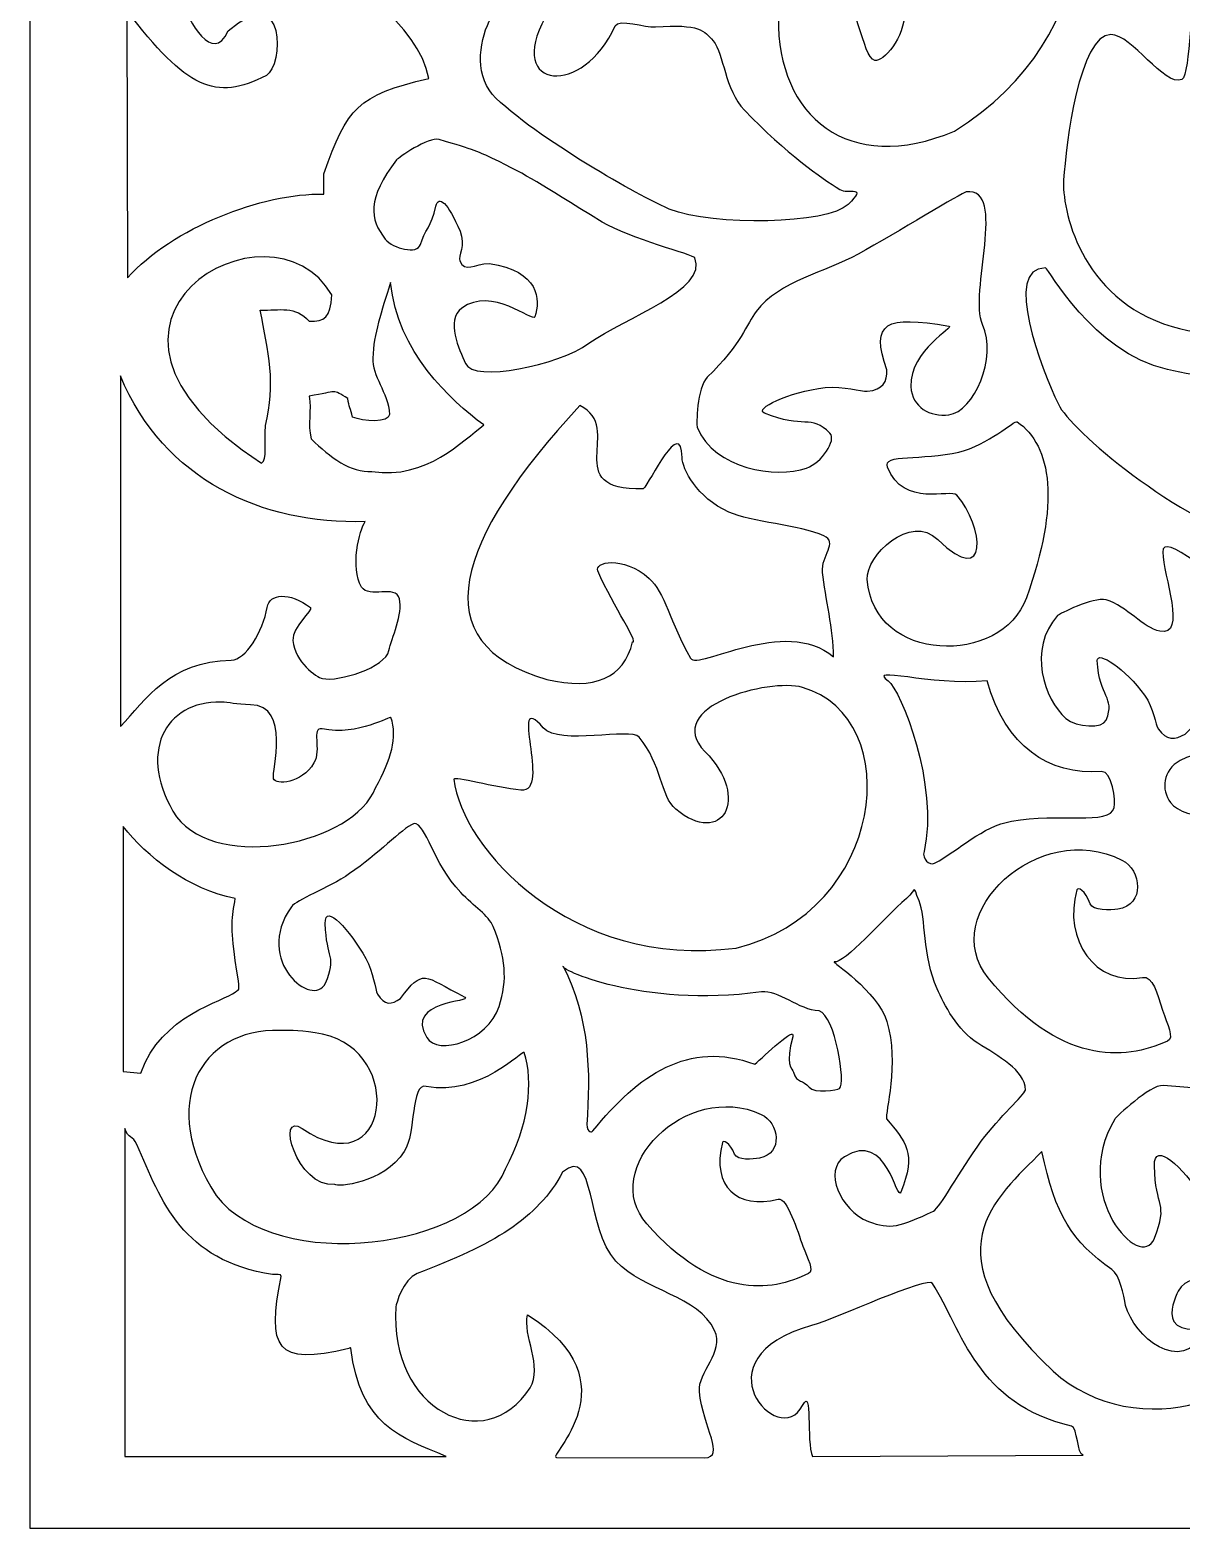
# Model space of a CAD drawing. Header units: centimetres. Extents: x -16.6 to -9.1, y -8.8 to 8.7.
# Drawn here: x -16.39 to -11.78, y -8.75 to -2.74 of the extents above; entities that cross this region are included whole.
import ezdxf

# ---------------------------------------------------------------- set-up
doc = ezdxf.new("R2010")
doc.units = ezdxf.units.CM
doc.header["$MEASUREMENT"] = 0
doc.layers.add('layer 1', color=7, linetype='Continuous')

msp = doc.modelspace()

# ---------------------------------------------------------------- linework, layer by layer
at = {"layer": 'layer 1', "color": 250}
for points, knots in [([(-16.39393, 8.70077), (-16.39393, 8.70077), (-9.14409, 8.70077), (-9.14409, 8.70077), (-9.14409, 8.70077), (-9.14409, 8.70077), (-9.14409, -8.75256), (-9.14409, -8.75256), (-9.14409, -8.75256), (-9.14409, -8.75256), (-16.39393, -8.75256), (-16.39393, -8.75256), (-16.39393, -8.75256), (-16.39393, -8.75256), (-16.39393, 8.70077), (-16.39393, 8.70077)], [0, 0, 0, 0, 0.2, 0.2, 0.2, 0.2, 0.4, 0.4, 0.4, 0.4, 0.6, 0.6, 0.6, 0.6, 1, 1, 1, 1]), ([(-12.37085, -1.54374), (-12.09272, -2.08772), (-12.06712, -2.76297), (-12.68614, -3.15021), (-12.68614, -3.15021), (-13.11185, -3.33067), (-13.39806, -3.09), (-13.39204, -2.69598), (-13.39204, -2.69598), (-13.35679, -2.59577), (-13.22897, -2.579), (-13.16636, -2.5884), (-13.16636, -2.5884), (-13.07367, -2.60231), (-13.05771, -2.8539), (-13.00599, -2.86641), (-13.00599, -2.86641), (-12.93949, -2.88249), (-12.65243, -2.48232), (-13.30922, -2.39914), (-13.30922, -2.39914), (-13.23067, -2.38403), (-13.37876, -1.96437), (-13.29478, -2.03694), (-13.29478, -2.03694), (-12.90482, -2.37402), (-12.41576, -1.88005), (-12.37085, -1.54374)], [0, 0, 0, 0, 0.125, 0.125, 0.125, 0.125, 0.25, 0.25, 0.25, 0.25, 0.375, 0.375, 0.375, 0.375, 0.5, 0.5, 0.5, 0.5, 0.625, 0.625, 0.625, 0.625, 0.75, 0.75, 0.75, 0.75, 1, 1, 1, 1]), ([(-16.00298, -3.73826), (-16.00298, -3.73826), (-16.00498, -2.66718), (-16.00498, -2.66718), (-16.00498, -2.66718), (-15.76569, -2.97943), (-15.6502, -3.03327), (-15.44583, -2.927), (-15.44583, -2.927), (-15.37979, -2.89267), (-15.35892, -2.54161), (-15.59936, -2.74822), (-15.59936, -2.74822), (-15.66186, -2.88935), (-15.75714, -2.70065), (-15.78578, -2.63855), (-15.78578, -2.63855), (-15.92876, -2.10916), (-14.87184, -2.51383), (-14.79455, -2.93888), (-14.79455, -2.93888), (-15.08437, -3.00844), (-15.11914, -3.05481), (-15.21575, -3.32143), (-15.21575, -3.32143), (-15.21575, -3.34848), (-15.21575, -3.37553), (-15.21575, -3.40258), (-15.21575, -3.40258), (-15.46305, -3.39872), (-15.82137, -3.53733), (-16.00298, -3.73826)], [0, 0, 0, 0, 0.1111111, 0.1111111, 0.1111111, 0.1111111, 0.2222222, 0.2222222, 0.2222222, 0.2222222, 0.3333333, 0.3333333, 0.3333333, 0.3333333, 0.4444444, 0.4444444, 0.4444444, 0.4444444, 0.5555556, 0.5555556, 0.5555556, 0.5555556, 0.6666667, 0.6666667, 0.6666667, 0.6666667, 0.7777778, 0.7777778, 0.7777778, 0.7777778, 1, 1, 1, 1]), ([(-12.05837, -2.7625), (-11.97529, -2.7625), (-11.84399, -2.97299), (-11.77434, -2.94314), (-11.77434, -2.94314), (-11.73786, -2.92752), (-11.74112, -2.56062), (-11.71583, -2.6648), (-11.71583, -2.6648), (-11.67635, -2.82746), (-10.78333, -3.39502), (-10.73572, -3.31442), (-10.73572, -3.31442), (-10.71905, -3.28619), (-10.96693, -3.55776), (-11.04458, -3.65599), (-11.04458, -3.65599), (-11.14096, -3.77788), (-11.05604, -3.4504), (-11.35333, -3.39586), (-11.35333, -3.39586), (-11.81618, -3.31094), (-11.68801, -3.83538), (-11.5538, -3.76911), (-11.5538, -3.76911), (-11.50051, -3.74281), (-11.57796, -3.74158), (-11.53432, -3.68139), (-11.53432, -3.68139), (-11.48487, -3.61321), (-11.37338, -3.60388), (-11.34075, -3.64064), (-11.34075, -3.64064), (-11.28341, -3.7052), (-11.32285, -3.85531), (-11.34513, -3.89225), (-11.34513, -3.89225), (-11.40302, -3.98817), (-11.65646, -3.98074), (-11.81344, -3.9339), (-11.81344, -3.9339), (-12.18528, -3.82294), (-12.25557, -3.45583), (-12.24832, -3.3454), (-12.24832, -3.3454), (-12.23898, -3.20299), (-12.18499, -2.7625), (-12.05837, -2.7625)], [0, 0, 0, 0, 0.0769231, 0.0769231, 0.0769231, 0.0769231, 0.1538462, 0.1538462, 0.1538462, 0.1538462, 0.2307692, 0.2307692, 0.2307692, 0.2307692, 0.3076923, 0.3076923, 0.3076923, 0.3076923, 0.3846154, 0.3846154, 0.3846154, 0.3846154, 0.4615385, 0.4615385, 0.4615385, 0.4615385, 0.5384615, 0.5384615, 0.5384615, 0.5384615, 0.6153846, 0.6153846, 0.6153846, 0.6153846, 0.6923077, 0.6923077, 0.6923077, 0.6923077, 0.7692308, 0.7692308, 0.7692308, 0.7692308, 0.8461538, 0.8461538, 0.8461538, 0.8461538, 1, 1, 1, 1]), ([(-13.11239, -3.44436), (-13.03048, -3.3644), (-13.11332, -3.40494), (-13.14619, -3.38445), (-13.14619, -3.38445), (-13.21848, -3.33939), (-13.36143, -3.24033), (-13.52791, -3.06674), (-13.52791, -3.06674), (-13.60911, -2.98206), (-13.60899, -2.84131), (-13.65405, -2.78806), (-13.65405, -2.78806), (-13.68918, -2.74654), (-13.70846, -2.71998), (-13.88564, -2.7323), (-13.88564, -2.7323), (-13.92468, -2.73501), (-14.03431, -2.69911), (-14.04675, -2.72736), (-14.04675, -2.72736), (-14.17407, -3.01623), (-14.48682, -2.98522), (-14.32745, -2.69458), (-14.32745, -2.69458), (-14.29383, -2.63327), (-14.33892, -2.61408), (-14.38138, -2.60815), (-14.38138, -2.60815), (-14.45599, -2.59774), (-14.53614, -2.67796), (-14.55171, -2.70955), (-14.55171, -2.70955), (-14.59458, -2.79655), (-14.61038, -2.93825), (-14.5256, -3.0177), (-14.5256, -3.0177), (-14.32477, -3.20591), (-13.91125, -3.43007), (-13.82966, -3.46263), (-13.82966, -3.46263), (-13.65206, -3.53352), (-13.19431, -3.52432), (-13.11239, -3.44436)], [0, 0, 0, 0, 0.0833333, 0.0833333, 0.0833333, 0.0833333, 0.1666667, 0.1666667, 0.1666667, 0.1666667, 0.25, 0.25, 0.25, 0.25, 0.3333333, 0.3333333, 0.3333333, 0.3333333, 0.4166667, 0.4166667, 0.4166667, 0.4166667, 0.5, 0.5, 0.5, 0.5, 0.5833333, 0.5833333, 0.5833333, 0.5833333, 0.6666667, 0.6666667, 0.6666667, 0.6666667, 0.75, 0.75, 0.75, 0.75, 0.8333333, 0.8333333, 0.8333333, 0.8333333, 1, 1, 1, 1]), ([(-13.72733, -3.65867), (-13.67223, -3.78662), (-14.00604, -3.89677), (-14.1519, -4.00125), (-14.1519, -4.00125), (-14.27618, -4.09028), (-14.6132, -4.15962), (-14.6475, -4.08199), (-14.6475, -4.08199), (-14.67223, -4.02606), (-14.72816, -3.91006), (-14.66179, -3.86009), (-14.66179, -3.86009), (-14.54346, -3.771), (-14.37663, -3.91807), (-14.36872, -3.89459), (-14.36872, -3.89459), (-14.3458, -3.82648), (-14.35031, -3.71226), (-14.55122, -3.68071), (-14.55122, -3.68071), (-14.61247, -3.68272), (-14.65009, -3.72029), (-14.66967, -3.67084), (-14.66967, -3.67084), (-14.67752, -3.65097), (-14.64509, -3.60849), (-14.66911, -3.5514), (-14.66911, -3.5514), (-14.71747, -3.43643), (-14.75544, -3.40562), (-14.76554, -3.45117), (-14.76554, -3.45117), (-14.78349, -3.53229), (-14.81187, -3.54939), (-14.82802, -3.60524), (-14.82802, -3.60524), (-14.8398, -3.64592), (-14.93785, -3.62183), (-14.96865, -3.58309), (-14.96865, -3.58309), (-15.03182, -3.50372), (-15.04297, -3.42218), (-14.92353, -3.26539), (-14.92353, -3.26539), (-14.91836, -3.25859), (-14.79577, -3.17274), (-14.75263, -3.18414), (-14.75263, -3.18414), (-14.61222, -3.22444), (-14.58759, -3.23686), (-14.54132, -3.25888), (-14.54132, -3.25888), (-14.37968, -3.3357), (-14.37018, -3.35061), (-14.09831, -3.51511), (-14.09831, -3.51511), (-13.98798, -3.58187), (-13.73269, -3.64624), (-13.72733, -3.65867)], [0, 0, 0, 0, 0.0625, 0.0625, 0.0625, 0.0625, 0.125, 0.125, 0.125, 0.125, 0.1875, 0.1875, 0.1875, 0.1875, 0.25, 0.25, 0.25, 0.25, 0.3125, 0.3125, 0.3125, 0.3125, 0.375, 0.375, 0.375, 0.375, 0.4375, 0.4375, 0.4375, 0.4375, 0.5, 0.5, 0.5, 0.5, 0.5625, 0.5625, 0.5625, 0.5625, 0.625, 0.625, 0.625, 0.625, 0.6875, 0.6875, 0.6875, 0.6875, 0.75, 0.75, 0.75, 0.75, 0.8125, 0.8125, 0.8125, 0.8125, 0.875, 0.875, 0.875, 0.875, 1, 1, 1, 1]), ([(-15.46463, -4.48141), (-16.35246, -3.9095), (-15.42184, -3.38601), (-15.18374, -3.80722), (-15.18374, -3.80722), (-15.188, -3.90081), (-15.21196, -3.91373), (-15.27365, -3.91216), (-15.27365, -3.91216), (-15.33161, -3.85034), (-15.38953, -3.86882), (-15.47067, -3.86882), (-15.47067, -3.86882), (-15.43822, -4.03498), (-15.40619, -4.16438), (-15.44976, -4.33057), (-15.44976, -4.33057), (-15.45467, -4.40773), (-15.44145, -4.46595), (-15.46463, -4.48141)], [0, 0, 0, 0, 0.1666667, 0.1666667, 0.1666667, 0.1666667, 0.3333333, 0.3333333, 0.3333333, 0.3333333, 0.5, 0.5, 0.5, 0.5, 0.6666667, 0.6666667, 0.6666667, 0.6666667, 1, 1, 1, 1]), ([(-12.6385, -3.39423), (-12.47187, -3.37406), (-12.6294, -3.80231), (-12.57317, -3.92575), (-12.57317, -3.92575), (-12.51256, -4.05877), (-12.60699, -4.27488), (-12.70871, -4.28804), (-12.70871, -4.28804), (-12.78197, -4.2975), (-12.8579, -4.25832), (-12.86046, -4.17485), (-12.86046, -4.17485), (-12.86504, -4.02603), (-12.68131, -3.93687), (-12.70899, -3.93224), (-12.70899, -3.93224), (-12.96217, -3.88994), (-13.02406, -3.91473), (-12.95746, -4.10805), (-12.95746, -4.10805), (-12.95463, -4.15408), (-12.97244, -4.18758), (-13.03567, -4.19359), (-13.03567, -4.19359), (-13.06112, -4.19601), (-13.13013, -4.1706), (-13.20408, -4.17902), (-13.20408, -4.17902), (-13.353, -4.19595), (-13.49202, -4.26406), (-13.44788, -4.28195), (-13.44788, -4.28195), (-13.28833, -4.34662), (-13.26387, -4.28371), (-13.18527, -4.36185), (-13.18527, -4.36185), (-13.15768, -4.38928), (-13.21889, -4.48066), (-13.27941, -4.50146), (-13.27941, -4.50146), (-13.40337, -4.54409), (-13.6469, -4.50777), (-13.7181, -4.33821), (-13.7181, -4.33821), (-13.72119, -4.33085), (-13.71952, -4.17858), (-13.6775, -4.13703), (-13.6775, -4.13703), (-13.53754, -4.0028), (-13.51999, -3.92292), (-13.4814, -3.87308), (-13.4814, -3.87308), (-13.38615, -3.75004), (-13.20613, -3.71769), (-13.07177, -3.64324), (-13.07177, -3.64324), (-12.91878, -3.55849), (-12.6547, -3.39621), (-12.6385, -3.39423)], [0, 0, 0, 0, 0.0625, 0.0625, 0.0625, 0.0625, 0.125, 0.125, 0.125, 0.125, 0.1875, 0.1875, 0.1875, 0.1875, 0.25, 0.25, 0.25, 0.25, 0.3125, 0.3125, 0.3125, 0.3125, 0.375, 0.375, 0.375, 0.375, 0.4375, 0.4375, 0.4375, 0.4375, 0.5, 0.5, 0.5, 0.5, 0.5625, 0.5625, 0.5625, 0.5625, 0.625, 0.625, 0.625, 0.625, 0.6875, 0.6875, 0.6875, 0.6875, 0.75, 0.75, 0.75, 0.75, 0.8125, 0.8125, 0.8125, 0.8125, 0.875, 0.875, 0.875, 0.875, 1, 1, 1, 1]), ([(-12.32136, -3.69889), (-12.30798, -3.69889), (-12.13585, -4.03679), (-11.83164, -4.10631), (-11.83164, -4.10631), (-11.70512, -4.13522), (-11.54537, -4.15991), (-11.41161, -4.12063), (-11.41161, -4.12063), (-11.2616, -4.07656), (-11.12821, -3.95307), (-11.12475, -3.97229), (-11.12475, -3.97229), (-11.10756, -4.06805), (-10.99289, -4.30947), (-11.01444, -4.30938), (-11.01444, -4.30938), (-11.52564, -4.30713), (-11.33724, -4.806), (-11.17893, -4.71861), (-11.17893, -4.71861), (-11.12685, -4.68986), (-11.19329, -4.62893), (-11.14964, -4.56875), (-11.14964, -4.56875), (-11.10019, -4.50055), (-10.9887, -4.49124), (-10.95607, -4.52799), (-10.95607, -4.52799), (-10.89873, -4.59256), (-10.93816, -4.74267), (-10.96045, -4.7796), (-10.96045, -4.7796), (-11.01834, -4.87552), (-11.27174, -4.86811), (-11.42876, -4.82126), (-11.42876, -4.82126), (-11.80062, -4.71026), (-12.22199, -4.34597), (-12.26927, -4.24583), (-12.26927, -4.24583), (-12.33653, -4.10341), (-12.49394, -3.69889), (-12.32136, -3.69889)], [0, 0, 0, 0, 0.0833333, 0.0833333, 0.0833333, 0.0833333, 0.1666667, 0.1666667, 0.1666667, 0.1666667, 0.25, 0.25, 0.25, 0.25, 0.3333333, 0.3333333, 0.3333333, 0.3333333, 0.4166667, 0.4166667, 0.4166667, 0.4166667, 0.5, 0.5, 0.5, 0.5, 0.5833333, 0.5833333, 0.5833333, 0.5833333, 0.6666667, 0.6666667, 0.6666667, 0.6666667, 0.75, 0.75, 0.75, 0.75, 0.8333333, 0.8333333, 0.8333333, 0.8333333, 1, 1, 1, 1]), ([(-15.02242, -4.51555), (-15.10719, -4.52087), (-15.18999, -4.459), (-15.26586, -4.38465), (-15.26586, -4.38465), (-15.28132, -4.32283), (-15.26306, -4.27095), (-15.27465, -4.21299), (-15.27465, -4.21299), (-15.15486, -4.19367), (-15.18471, -4.18372), (-15.11902, -4.22236), (-15.11902, -4.22236), (-15.11516, -4.25714), (-15.10798, -4.26207), (-15.10025, -4.29684), (-15.10025, -4.29684), (-15.05884, -4.31565), (-14.95274, -4.32118), (-14.95165, -4.28692), (-14.95165, -4.28692), (-14.95791, -4.19589), (-15.02255, -4.13102), (-15.01924, -4.06023), (-15.01924, -4.06023), (-15.0146, -3.96115), (-14.98585, -3.87743), (-14.94787, -3.75748), (-14.94787, -3.75748), (-14.91977, -4.03379), (-14.70875, -4.23036), (-14.57354, -4.32885), (-14.57354, -4.32885), (-14.65875, -4.39079), (-14.80187, -4.54897), (-15.02242, -4.51555)], [0, 0, 0, 0, 0.1, 0.1, 0.1, 0.1, 0.2, 0.2, 0.2, 0.2, 0.3, 0.3, 0.3, 0.3, 0.4, 0.4, 0.4, 0.4, 0.5, 0.5, 0.5, 0.5, 0.6, 0.6, 0.6, 0.6, 0.7, 0.7, 0.7, 0.7, 0.8, 0.8, 0.8, 0.8, 1, 1, 1, 1]), ([(-16.03137, -4.13216), (-15.85615, -4.54981), (-15.46529, -4.7284), (-15.04921, -4.71606), (-15.04921, -4.71606), (-15.07312, -4.747), (-15.11075, -4.90277), (-15.06384, -4.97885), (-15.06384, -4.97885), (-15.03457, -5.02632), (-14.92691, -4.96724), (-14.91205, -5.02583), (-14.91205, -5.02583), (-14.89689, -5.0855), (-14.94401, -5.18542), (-14.95411, -5.2335), (-14.95411, -5.2335), (-14.96817, -5.30043), (-15.15439, -5.35974), (-15.22071, -5.34556), (-15.22071, -5.34556), (-15.24444, -5.34048), (-15.33188, -5.28098), (-15.33926, -5.19273), (-15.33926, -5.19273), (-15.34367, -5.13979), (-15.25646, -5.07048), (-15.26883, -5.061), (-15.26883, -5.061), (-15.35248, -4.99685), (-15.43349, -5.00429), (-15.44277, -5.06052), (-15.44277, -5.06052), (-15.45867, -5.15685), (-15.52842, -5.27117), (-15.58637, -5.27216), (-15.58637, -5.27216), (-15.83494, -5.27639), (-15.9266, -5.42864), (-16.03137, -5.53835), (-16.03137, -5.53835), (-16.03137, -5.53835), (-16.03137, -4.13216), (-16.03137, -4.13216)], [0, 0, 0, 0, 0.0833333, 0.0833333, 0.0833333, 0.0833333, 0.1666667, 0.1666667, 0.1666667, 0.1666667, 0.25, 0.25, 0.25, 0.25, 0.3333333, 0.3333333, 0.3333333, 0.3333333, 0.4166667, 0.4166667, 0.4166667, 0.4166667, 0.5, 0.5, 0.5, 0.5, 0.5833333, 0.5833333, 0.5833333, 0.5833333, 0.6666667, 0.6666667, 0.6666667, 0.6666667, 0.75, 0.75, 0.75, 0.75, 0.8333333, 0.8333333, 0.8333333, 0.8333333, 1, 1, 1, 1]), ([(-14.18854, -4.2505), (-14.00528, -4.34038), (-14.27362, -4.59269), (-13.93446, -4.58513), (-13.93446, -4.58513), (-13.90652, -4.55901), (-13.78268, -4.29082), (-13.77839, -4.45877), (-13.77839, -4.45877), (-13.7772, -4.50581), (-13.72053, -4.61948), (-13.59049, -4.67848), (-13.59049, -4.67848), (-13.50258, -4.71837), (-13.30696, -4.72925), (-13.20958, -4.77343), (-13.20958, -4.77343), (-13.15109, -4.79996), (-13.22182, -4.85199), (-13.21489, -4.92026), (-13.21489, -4.92026), (-13.20478, -5.02011), (-13.17105, -5.15116), (-13.17105, -5.25827), (-13.17105, -5.25827), (-13.36748, -5.09406), (-13.71536, -5.31444), (-13.74424, -5.26413), (-13.74424, -5.26413), (-13.82572, -5.12217), (-13.84881, -4.99729), (-13.91027, -4.94394), (-13.91027, -4.94394), (-14.01979, -4.84884), (-14.13191, -4.88009), (-14.11685, -4.91386), (-14.11685, -4.91386), (-14.04955, -5.06476), (-13.95229, -5.2029), (-13.97665, -5.19891), (-13.97665, -5.19891), (-14.01378, -5.3445), (-14.12873, -5.39464), (-14.32144, -5.34938), (-14.32144, -5.34938), (-14.82262, -5.20464), (-14.68972, -4.79273), (-14.18854, -4.2505)], [0, 0, 0, 0, 0.0769231, 0.0769231, 0.0769231, 0.0769231, 0.1538462, 0.1538462, 0.1538462, 0.1538462, 0.2307692, 0.2307692, 0.2307692, 0.2307692, 0.3076923, 0.3076923, 0.3076923, 0.3076923, 0.3846154, 0.3846154, 0.3846154, 0.3846154, 0.4615385, 0.4615385, 0.4615385, 0.4615385, 0.5384615, 0.5384615, 0.5384615, 0.5384615, 0.6153846, 0.6153846, 0.6153846, 0.6153846, 0.6923077, 0.6923077, 0.6923077, 0.6923077, 0.7692308, 0.7692308, 0.7692308, 0.7692308, 0.8461538, 0.8461538, 0.8461538, 0.8461538, 1, 1, 1, 1]), ([(-12.67615, -4.61074), (-12.56756, -4.7327), (-12.5455, -4.99136), (-12.75211, -4.78872), (-12.75211, -4.78872), (-12.86262, -4.68034), (-13.04225, -4.85378), (-13.03585, -4.94782), (-13.03585, -4.94782), (-13.01279, -5.28658), (-12.49581, -5.2972), (-12.39737, -5.02163), (-12.39737, -5.02163), (-12.26129, -4.6439), (-12.29541, -4.41179), (-12.43462, -4.31571), (-12.43462, -4.31571), (-12.44454, -4.30886), (-12.55263, -4.40983), (-12.66783, -4.43722), (-12.66783, -4.43722), (-12.81596, -4.47245), (-12.97588, -4.44231), (-12.95435, -4.49824), (-12.95435, -4.49824), (-12.89091, -4.66301), (-12.70099, -4.58285), (-12.67615, -4.61074)], [0, 0, 0, 0, 0.125, 0.125, 0.125, 0.125, 0.25, 0.25, 0.25, 0.25, 0.375, 0.375, 0.375, 0.375, 0.5, 0.5, 0.5, 0.5, 0.625, 0.625, 0.625, 0.625, 0.75, 0.75, 0.75, 0.75, 1, 1, 1, 1]), ([(-11.32596, -5.31127), (-11.24065, -5.4295), (-11.35371, -5.72597), (-11.44009, -5.82674), (-11.44009, -5.82674), (-11.53317, -5.93533), (-11.76629, -5.91475), (-11.81911, -5.84297), (-11.81911, -5.84297), (-11.85716, -5.79127), (-11.85325, -5.7148), (-11.7805, -5.67383), (-11.7805, -5.67383), (-11.65078, -5.60078), (-11.49755, -5.69983), (-11.50467, -5.67647), (-11.50467, -5.67647), (-11.5698, -5.46277), (-11.61679, -5.42696), (-11.76071, -5.5683), (-11.76071, -5.5683), (-11.80027, -5.59199), (-11.83711, -5.594), (-11.86801, -5.54837), (-11.86801, -5.54837), (-11.88045, -5.53001), (-11.88595, -5.46528), (-11.92334, -5.41256), (-11.92334, -5.41256), (-11.99862, -5.30641), (-12.1151, -5.23174), (-12.11306, -5.27391), (-12.11306, -5.27391), (-12.10562, -5.42636), (-12.0401, -5.4157), (-12.07734, -5.51242), (-12.07734, -5.51242), (-12.09043, -5.54638), (-12.19601, -5.5422), (-12.23889, -5.50556), (-12.23889, -5.50556), (-12.32678, -5.43053), (-12.39329, -5.22701), (-12.27221, -5.09322), (-12.27221, -5.09322), (-12.26696, -5.08741), (-12.13165, -5.01752), (-12.07792, -5.0303), (-12.07792, -5.0303), (-11.99188, -5.05621), (-11.93125, -5.14166), (-11.86192, -5.15633), (-11.86192, -5.15633), (-11.75231, -5.17951), (-11.8495, -4.93198), (-11.8509, -4.8382), (-11.8509, -4.8382), (-11.85213, -4.75537), (-11.64675, -4.93589), (-11.4488, -5.07982), (-11.4488, -5.07982), (-11.32318, -5.17115), (-11.33427, -5.29977), (-11.32596, -5.31127)], [0, 0, 0, 0, 0.0588235, 0.0588235, 0.0588235, 0.0588235, 0.1176471, 0.1176471, 0.1176471, 0.1176471, 0.1764706, 0.1764706, 0.1764706, 0.1764706, 0.2352941, 0.2352941, 0.2352941, 0.2352941, 0.2941176, 0.2941176, 0.2941176, 0.2941176, 0.3529412, 0.3529412, 0.3529412, 0.3529412, 0.4117647, 0.4117647, 0.4117647, 0.4117647, 0.4705882, 0.4705882, 0.4705882, 0.4705882, 0.5294118, 0.5294118, 0.5294118, 0.5294118, 0.5882353, 0.5882353, 0.5882353, 0.5882353, 0.6470588, 0.6470588, 0.6470588, 0.6470588, 0.7058824, 0.7058824, 0.7058824, 0.7058824, 0.7647059, 0.7647059, 0.7647059, 0.7647059, 0.8235294, 0.8235294, 0.8235294, 0.8235294, 0.8823529, 0.8823529, 0.8823529, 0.8823529, 1, 1, 1, 1]), ([(-13.95047, -5.58113), (-13.85934, -5.68885), (-13.86555, -5.81856), (-13.80375, -5.8696), (-13.80375, -5.8696), (-13.61836, -6.02272), (-13.50133, -5.82788), (-13.68655, -5.63831), (-13.68655, -5.63831), (-13.86215, -5.45858), (-13.42856, -5.3431), (-13.29548, -5.38141), (-13.29548, -5.38141), (-12.87582, -5.50217), (-12.96429, -6.28443), (-13.56188, -6.42639), (-13.56188, -6.42639), (-14.22552, -6.5142), (-14.66351, -6.02468), (-14.69336, -5.74966), (-14.69336, -5.74966), (-14.6948, -5.73633), (-14.52822, -5.783), (-14.42474, -5.79333), (-14.42474, -5.79333), (-14.29987, -5.80579), (-14.47961, -5.38028), (-14.3353, -5.54282), (-14.3353, -5.54282), (-14.26918, -5.61727), (-13.98517, -5.54013), (-13.95047, -5.58113)], [0, 0, 0, 0, 0.1111111, 0.1111111, 0.1111111, 0.1111111, 0.2222222, 0.2222222, 0.2222222, 0.2222222, 0.3333333, 0.3333333, 0.3333333, 0.3333333, 0.4444444, 0.4444444, 0.4444444, 0.4444444, 0.5555556, 0.5555556, 0.5555556, 0.5555556, 0.6666667, 0.6666667, 0.6666667, 0.6666667, 0.7777778, 0.7777778, 0.7777778, 0.7777778, 1, 1, 1, 1]), ([(-12.55473, -5.35536), (-12.48246, -5.61768), (-12.30668, -5.7346), (-12.09759, -5.7182), (-12.09759, -5.7182), (-12.05236, -5.71465), (-12.03908, -5.83725), (-12.04549, -5.86339), (-12.04549, -5.86339), (-12.06309, -5.93529), (-12.26758, -5.88367), (-12.45735, -5.91757), (-12.45735, -5.91757), (-12.57504, -5.93859), (-12.66728, -6.03442), (-12.76583, -6.0864), (-12.76583, -6.0864), (-12.78762, -6.09789), (-12.81631, -6.06731), (-12.80812, -6.03921), (-12.80812, -6.03921), (-12.74706, -5.77424), (-12.90109, -5.39151), (-12.95198, -5.35492), (-12.95198, -5.35492), (-13.03873, -5.29256), (-12.78771, -5.3759), (-12.55473, -5.35536)], [0, 0, 0, 0, 0.125, 0.125, 0.125, 0.125, 0.25, 0.25, 0.25, 0.25, 0.375, 0.375, 0.375, 0.375, 0.5, 0.5, 0.5, 0.5, 0.625, 0.625, 0.625, 0.625, 0.75, 0.75, 0.75, 0.75, 1, 1, 1, 1]), ([(-15.25474, -5.68429), (-15.22349, -5.63297), (-15.26778, -5.5383), (-15.22253, -5.54752), (-15.22253, -5.54752), (-15.07451, -5.57772), (-14.94936, -5.4929), (-14.94618, -5.50215), (-14.94618, -5.50215), (-14.91863, -5.58233), (-14.94407, -5.6671), (-15.00781, -5.78399), (-15.00781, -5.78399), (-15.09369, -6.00872), (-15.63635, -6.12148), (-15.80603, -5.90053), (-15.80603, -5.90053), (-15.96836, -5.64797), (-15.853, -5.43369), (-15.62728, -5.44031), (-15.62728, -5.44031), (-15.59525, -5.44126), (-15.56888, -5.44898), (-15.5091, -5.45058), (-15.5091, -5.45058), (-15.3444, -5.45502), (-15.42677, -5.71748), (-15.41658, -5.7483), (-15.41658, -5.7483), (-15.4086, -5.77242), (-15.30598, -5.76846), (-15.25474, -5.68429)], [0, 0, 0, 0, 0.1111111, 0.1111111, 0.1111111, 0.1111111, 0.2222222, 0.2222222, 0.2222222, 0.2222222, 0.3333333, 0.3333333, 0.3333333, 0.3333333, 0.4444444, 0.4444444, 0.4444444, 0.4444444, 0.5555556, 0.5555556, 0.5555556, 0.5555556, 0.6666667, 0.6666667, 0.6666667, 0.6666667, 0.7777778, 0.7777778, 0.7777778, 0.7777778, 1, 1, 1, 1]), ([(-16.0206, -5.93857), (-15.92623, -6.05922), (-15.7568, -6.19254), (-15.57024, -6.22729), (-15.57024, -6.22729), (-15.58464, -6.30463), (-15.59014, -6.3415), (-15.57031, -6.47624), (-15.57031, -6.47624), (-15.55068, -6.60954), (-15.5505, -6.58681), (-15.57055, -6.60338), (-15.57055, -6.60338), (-15.61368, -6.63902), (-15.86994, -6.69504), (-15.94919, -6.9278), (-15.94919, -6.9278), (-15.94919, -6.9278), (-16.0206, -6.92135), (-16.0206, -6.92135), (-16.0206, -6.92135), (-16.0206, -6.92135), (-16.0206, -5.93857), (-16.0206, -5.93857)], [0, 0, 0, 0, 0.1428571, 0.1428571, 0.1428571, 0.1428571, 0.2857143, 0.2857143, 0.2857143, 0.2857143, 0.4285714, 0.4285714, 0.4285714, 0.4285714, 0.5714286, 0.5714286, 0.5714286, 0.5714286, 0.7142857, 0.7142857, 0.7142857, 0.7142857, 1, 1, 1, 1]), ([(-14.8534, -5.92683), (-14.80526, -5.92709), (-14.77806, -6.08622), (-14.66643, -6.204), (-14.66643, -6.204), (-14.61311, -6.26027), (-14.55432, -6.29453), (-14.5359, -6.34049), (-14.5359, -6.34049), (-14.48647, -6.46387), (-14.4771, -6.55346), (-14.51265, -6.66049), (-14.51265, -6.66049), (-14.55904, -6.80019), (-14.75734, -6.85955), (-14.80253, -6.78523), (-14.80253, -6.78523), (-14.89314, -6.63622), (-14.61326, -6.64325), (-14.65024, -6.62375), (-14.65024, -6.62375), (-14.81823, -6.53516), (-14.81626, -6.50826), (-14.90792, -6.62826), (-14.90792, -6.62826), (-14.94177, -6.65477), (-14.97329, -6.65819), (-14.99975, -6.61085), (-14.99975, -6.61085), (-15.01038, -6.5918), (-15.01626, -6.52375), (-15.04708, -6.46866), (-15.04708, -6.46866), (-15.11021, -6.35584), (-15.21115, -6.2413), (-15.20943, -6.32814), (-15.20943, -6.32814), (-15.20657, -6.47177), (-15.15972, -6.458), (-15.20924, -6.56749), (-15.20924, -6.56749), (-15.25629, -6.67155), (-15.49981, -6.47883), (-15.34562, -6.26128), (-15.34562, -6.26128), (-15.32522, -6.23248), (-15.20157, -6.18932), (-15.11172, -6.1281), (-15.11172, -6.1281), (-14.99624, -6.04939), (-14.9071, -5.95132), (-14.8534, -5.92683)], [0, 0, 0, 0, 0.0714286, 0.0714286, 0.0714286, 0.0714286, 0.1428571, 0.1428571, 0.1428571, 0.1428571, 0.2142857, 0.2142857, 0.2142857, 0.2142857, 0.2857143, 0.2857143, 0.2857143, 0.2857143, 0.3571429, 0.3571429, 0.3571429, 0.3571429, 0.4285714, 0.4285714, 0.4285714, 0.4285714, 0.5, 0.5, 0.5, 0.5, 0.5714286, 0.5714286, 0.5714286, 0.5714286, 0.6428571, 0.6428571, 0.6428571, 0.6428571, 0.7142857, 0.7142857, 0.7142857, 0.7142857, 0.7857143, 0.7857143, 0.7857143, 0.7857143, 0.8571429, 0.8571429, 0.8571429, 0.8571429, 1, 1, 1, 1]), ([(-11.93166, -6.54447), (-12.12116, -6.57966), (-12.25147, -6.39348), (-12.19505, -6.19318), (-12.19505, -6.19318), (-12.19164, -6.1811), (-12.16146, -6.19408), (-12.14185, -6.24868), (-12.14185, -6.24868), (-12.13146, -6.27759), (-12.06006, -6.27482), (-12.03065, -6.27054), (-12.03065, -6.27054), (-11.92008, -6.25454), (-11.93656, -6.11309), (-12.01416, -6.07361), (-12.01416, -6.07361), (-12.34663, -5.90447), (-12.75844, -6.29085), (-12.55049, -6.5461), (-12.55049, -6.5461), (-12.26612, -6.89708), (-12.0049, -6.87819), (-11.83129, -6.80013), (-11.83129, -6.80013), (-11.80293, -6.78738), (-11.83299, -6.7324), (-11.85114, -6.67567), (-11.85114, -6.67567), (-11.87308, -6.60718), (-11.89031, -6.53679), (-11.93166, -6.54447)], [0, 0, 0, 0, 0.1111111, 0.1111111, 0.1111111, 0.1111111, 0.2222222, 0.2222222, 0.2222222, 0.2222222, 0.3333333, 0.3333333, 0.3333333, 0.3333333, 0.4444444, 0.4444444, 0.4444444, 0.4444444, 0.5555556, 0.5555556, 0.5555556, 0.5555556, 0.6666667, 0.6666667, 0.6666667, 0.6666667, 0.7777778, 0.7777778, 0.7777778, 0.7777778, 1, 1, 1, 1]), ([(-12.40078, -6.99588), (-12.40893, -7.01978), (-12.50394, -7.10047), (-12.57847, -7.2015), (-12.57847, -7.2015), (-12.66842, -7.32342), (-12.74184, -7.46765), (-12.77018, -7.48125), (-12.77018, -7.48125), (-12.90366, -7.54535), (-12.94469, -7.55663), (-13.03101, -7.52313), (-13.03101, -7.52313), (-13.1437, -7.47941), (-13.21273, -7.31666), (-13.12702, -7.26332), (-13.12702, -7.26332), (-12.95513, -7.15636), (-12.91769, -7.44787), (-12.90094, -7.40589), (-12.90094, -7.40589), (-12.83723, -7.24627), (-12.88066, -7.2055), (-12.95837, -7.11115), (-12.95837, -7.11115), (-12.96538, -7.09049), (-12.90661, -6.88847), (-12.95694, -6.72113), (-12.95694, -6.72113), (-12.99369, -6.59899), (-13.18433, -6.47851), (-13.16798, -6.48178), (-13.16798, -6.48178), (-13.12762, -6.48985), (-12.97389, -6.31086), (-12.87839, -6.22738), (-12.87839, -6.22738), (-12.83432, -6.18886), (-12.85611, -6.16854), (-12.82776, -6.23707), (-12.82776, -6.23707), (-12.80017, -6.30375), (-12.8146, -6.45684), (-12.75567, -6.59011), (-12.75567, -6.59011), (-12.72733, -6.65417), (-12.67458, -6.75647), (-12.59239, -6.80845), (-12.59239, -6.80845), (-12.51017, -6.86042), (-12.40496, -6.91368), (-12.40078, -6.99588)], [0, 0, 0, 0, 0.0714286, 0.0714286, 0.0714286, 0.0714286, 0.1428571, 0.1428571, 0.1428571, 0.1428571, 0.2142857, 0.2142857, 0.2142857, 0.2142857, 0.2857143, 0.2857143, 0.2857143, 0.2857143, 0.3571429, 0.3571429, 0.3571429, 0.3571429, 0.4285714, 0.4285714, 0.4285714, 0.4285714, 0.5, 0.5, 0.5, 0.5, 0.5714286, 0.5714286, 0.5714286, 0.5714286, 0.6428571, 0.6428571, 0.6428571, 0.6428571, 0.7142857, 0.7142857, 0.7142857, 0.7142857, 0.7857143, 0.7857143, 0.7857143, 0.7857143, 0.8571429, 0.8571429, 0.8571429, 0.8571429, 1, 1, 1, 1]), ([(-14.2552, -6.49872), (-14.28096, -6.50828), (-13.94418, -6.6671), (-13.46007, -6.60275), (-13.46007, -6.60275), (-13.39228, -6.59375), (-13.30853, -6.67544), (-13.2293, -6.67862), (-13.2293, -6.67862), (-13.16321, -6.69837), (-13.12089, -6.97283), (-13.14715, -6.9897), (-13.14715, -6.9897), (-13.15492, -6.99469), (-13.2476, -7.01145), (-13.26889, -6.98463), (-13.26889, -6.98463), (-13.29487, -6.95191), (-13.3158, -6.97172), (-13.33205, -6.92477), (-13.33205, -6.92477), (-13.3369, -6.91074), (-13.36613, -6.89124), (-13.33458, -6.7824), (-13.33458, -6.7824), (-13.32076, -6.73479), (-13.44869, -6.86066), (-13.48692, -6.89238), (-13.48692, -6.89238), (-13.75374, -6.79485), (-13.95264, -6.93359), (-14.13619, -7.15989), (-14.13619, -7.15989), (-14.14115, -7.16602), (-14.1567, -7.16981), (-14.1608, -7.13363), (-14.1608, -7.13363), (-14.14507, -6.92745), (-14.14942, -6.70489), (-14.2552, -6.49872)], [0, 0, 0, 0, 0.0909091, 0.0909091, 0.0909091, 0.0909091, 0.1818182, 0.1818182, 0.1818182, 0.1818182, 0.2727273, 0.2727273, 0.2727273, 0.2727273, 0.3636364, 0.3636364, 0.3636364, 0.3636364, 0.4545455, 0.4545455, 0.4545455, 0.4545455, 0.5454545, 0.5454545, 0.5454545, 0.5454545, 0.6363636, 0.6363636, 0.6363636, 0.6363636, 0.7272727, 0.7272727, 0.7272727, 0.7272727, 0.8181818, 0.8181818, 0.8181818, 0.8181818, 1, 1, 1, 1]), ([(-15.17062, -7.37496), (-15.16277, -7.38527), (-14.97853, -7.3723), (-14.89257, -7.24288), (-14.89257, -7.24288), (-14.84477, -7.1709), (-14.86943, -6.96787), (-14.80438, -6.98113), (-14.80438, -6.98113), (-14.59164, -7.02457), (-14.41649, -6.83278), (-14.41191, -6.84609), (-14.41191, -6.84609), (-14.3723, -6.96131), (-14.3949, -7.14364), (-14.48652, -7.31164), (-14.48652, -7.31164), (-14.60991, -7.63459), (-15.40371, -7.73609), (-15.64756, -7.41856), (-15.64756, -7.41856), (-15.88082, -7.05563), (-15.71504, -6.74772), (-15.39067, -6.75723), (-15.39067, -6.75723), (-15.34465, -6.75857), (-15.30499, -6.75418), (-15.22086, -6.77198), (-15.22086, -6.77198), (-14.88413, -6.84323), (-14.95499, -7.38842), (-15.30213, -7.14991), (-15.30213, -7.14991), (-15.40877, -7.07664), (-15.32598, -7.38853), (-15.17062, -7.37496)], [0, 0, 0, 0, 0.1, 0.1, 0.1, 0.1, 0.2, 0.2, 0.2, 0.2, 0.3, 0.3, 0.3, 0.3, 0.4, 0.4, 0.4, 0.4, 0.5, 0.5, 0.5, 0.5, 0.6, 0.6, 0.6, 0.6, 0.7, 0.7, 0.7, 0.7, 0.8, 0.8, 0.8, 0.8, 1, 1, 1, 1]), ([(-11.24568, -6.88769), (-11.10046, -6.8533), (-11.15695, -6.98585), (-11.09704, -7.12653), (-11.09704, -7.12653), (-11.03927, -7.26217), (-11.01701, -7.39653), (-11.02086, -7.52712), (-11.02086, -7.52712), (-11.02643, -7.71718), (-11.27289, -7.71544), (-11.32571, -7.63804), (-11.32571, -7.63804), (-11.4316, -7.4829), (-11.15259, -7.49852), (-11.18542, -7.46741), (-11.18542, -7.46741), (-11.32794, -7.33235), (-11.38787, -7.35716), (-11.53178, -7.57939), (-11.53178, -7.57939), (-11.57134, -7.62097), (-11.60818, -7.63395), (-11.63908, -7.58402), (-11.63908, -7.58402), (-11.65153, -7.56392), (-11.65839, -7.48315), (-11.69441, -7.42506), (-11.69441, -7.42506), (-11.76818, -7.30609), (-11.88614, -7.19564), (-11.88414, -7.30035), (-11.88414, -7.30035), (-11.88079, -7.47352), (-11.82602, -7.44369), (-11.88389, -7.59021), (-11.88389, -7.59021), (-11.93889, -7.72946), (-12.22356, -7.41967), (-12.04328, -7.11297), (-12.04328, -7.11297), (-12.03802, -7.10401), (-11.90273, -6.97607), (-11.84899, -6.97735), (-11.84899, -6.97735), (-11.57362, -7.00631), (-11.39378, -6.99321), (-11.24568, -6.88769)], [0, 0, 0, 0, 0.0769231, 0.0769231, 0.0769231, 0.0769231, 0.1538462, 0.1538462, 0.1538462, 0.1538462, 0.2307692, 0.2307692, 0.2307692, 0.2307692, 0.3076923, 0.3076923, 0.3076923, 0.3076923, 0.3846154, 0.3846154, 0.3846154, 0.3846154, 0.4615385, 0.4615385, 0.4615385, 0.4615385, 0.5384615, 0.5384615, 0.5384615, 0.5384615, 0.6153846, 0.6153846, 0.6153846, 0.6153846, 0.6923077, 0.6923077, 0.6923077, 0.6923077, 0.7692308, 0.7692308, 0.7692308, 0.7692308, 0.8461538, 0.8461538, 0.8461538, 0.8461538, 1, 1, 1, 1]), ([(-13.39281, -7.43418), (-13.55981, -7.47235), (-13.65976, -7.38632), (-13.61696, -7.20638), (-13.61696, -7.20638), (-13.61438, -7.19553), (-13.5871, -7.20594), (-13.56769, -7.25371), (-13.56769, -7.25371), (-13.5574, -7.27899), (-13.4941, -7.27393), (-13.46815, -7.26907), (-13.46815, -7.26907), (-13.37054, -7.2508), (-13.39033, -7.1258), (-13.46069, -7.09357), (-13.46069, -7.09357), (-13.76213, -6.95553), (-14.11372, -7.31371), (-13.91971, -7.53278), (-13.91971, -7.53278), (-13.65434, -7.83408), (-13.42306, -7.80774), (-13.27173, -7.73207), (-13.27173, -7.73207), (-13.24699, -7.7197), (-13.2757, -7.67198), (-13.29391, -7.62226), (-13.29391, -7.62226), (-13.31588, -7.56225), (-13.35638, -7.42586), (-13.39281, -7.43418)], [0, 0, 0, 0, 0.1111111, 0.1111111, 0.1111111, 0.1111111, 0.2222222, 0.2222222, 0.2222222, 0.2222222, 0.3333333, 0.3333333, 0.3333333, 0.3333333, 0.4444444, 0.4444444, 0.4444444, 0.4444444, 0.5555556, 0.5555556, 0.5555556, 0.5555556, 0.6666667, 0.6666667, 0.6666667, 0.6666667, 0.7777778, 0.7777778, 0.7777778, 0.7777778, 1, 1, 1, 1]), ([(-16.01324, -7.14985), (-15.99977, -7.19391), (-15.98184, -7.17606), (-15.96542, -7.21408), (-15.96542, -7.21408), (-15.86599, -7.4443), (-15.78274, -7.67884), (-15.42074, -7.73603), (-15.42074, -7.73603), (-15.40891, -7.7379), (-15.38338, -7.73187), (-15.38577, -7.7435), (-15.38577, -7.7435), (-15.44499, -8.0313), (-15.40835, -8.1037), (-15.11564, -8.03252), (-15.11564, -8.03252), (-15.11272, -8.03182), (-15.10726, -8.02774), (-15.10691, -8.03066), (-15.10691, -8.03066), (-15.07007, -8.34001), (-14.90709, -8.39044), (-14.72401, -8.46512), (-14.72401, -8.46512), (-14.72401, -8.46512), (-16.01324, -8.46512), (-16.01324, -8.46512), (-16.01324, -8.46512), (-16.01324, -8.46512), (-16.01324, -7.14985), (-16.01324, -7.14985)], [0, 0, 0, 0, 0.1111111, 0.1111111, 0.1111111, 0.1111111, 0.2222222, 0.2222222, 0.2222222, 0.2222222, 0.3333333, 0.3333333, 0.3333333, 0.3333333, 0.4444444, 0.4444444, 0.4444444, 0.4444444, 0.5555556, 0.5555556, 0.5555556, 0.5555556, 0.6666667, 0.6666667, 0.6666667, 0.6666667, 0.7777778, 0.7777778, 0.7777778, 0.7777778, 1, 1, 1, 1]), ([(-14.25751, -7.3251), (-14.12362, -7.21396), (-14.16614, -7.55282), (-14.04366, -7.6824), (-14.04366, -7.6824), (-13.93004, -7.80262), (-13.71179, -7.82127), (-13.64812, -7.95969), (-13.64812, -7.95969), (-13.60759, -8.04781), (-13.7162, -8.1257), (-13.70877, -8.20581), (-13.70877, -8.20581), (-13.69554, -8.34865), (-13.60164, -8.47057), (-13.68845, -8.4704), (-13.68845, -8.4704), (-13.68845, -8.4704), (-14.28271, -8.46923), (-14.28271, -8.46923), (-14.28271, -8.46923), (-14.32348, -8.46915), (-13.96611, -8.16896), (-14.39781, -7.89756), (-14.39781, -7.89756), (-14.41956, -7.97859), (-14.33474, -8.10613), (-14.38818, -8.18976), (-14.38818, -8.18976), (-14.56846, -8.47181), (-14.95559, -8.27879), (-14.92609, -7.86505), (-14.92609, -7.86505), (-14.92524, -7.85291), (-14.89807, -7.75774), (-14.84127, -7.73124), (-14.84127, -7.73124), (-14.53862, -7.61887), (-14.35756, -7.51204), (-14.25751, -7.3251)], [0, 0, 0, 0, 0.0909091, 0.0909091, 0.0909091, 0.0909091, 0.1818182, 0.1818182, 0.1818182, 0.1818182, 0.2727273, 0.2727273, 0.2727273, 0.2727273, 0.3636364, 0.3636364, 0.3636364, 0.3636364, 0.4545455, 0.4545455, 0.4545455, 0.4545455, 0.5454545, 0.5454545, 0.5454545, 0.5454545, 0.6363636, 0.6363636, 0.6363636, 0.6363636, 0.7272727, 0.7272727, 0.7272727, 0.7272727, 0.8181818, 0.8181818, 0.8181818, 0.8181818, 1, 1, 1, 1]), ([(-12.33507, -7.24221), (-12.28406, -7.49685), (-12.21152, -7.6063), (-12.05442, -7.71569), (-12.05442, -7.71569), (-12.02379, -7.737), (-12.00677, -7.81757), (-11.99957, -7.86003), (-11.99957, -7.86003), (-11.9663, -7.98075), (-11.77959, -8.14872), (-11.67985, -7.96219), (-11.67985, -7.96219), (-11.67103, -7.9457), (-11.78037, -7.97265), (-11.80562, -7.9245), (-11.80562, -7.9245), (-11.82652, -7.88463), (-11.80197, -7.82904), (-11.78819, -7.80225), (-11.78819, -7.80225), (-11.73637, -7.7016), (-11.53349, -7.77242), (-11.49564, -7.86281), (-11.49564, -7.86281), (-11.33322, -8.24984), (-11.96931, -8.42293), (-12.28966, -8.12279), (-12.28966, -8.12279), (-12.80272, -7.64429), (-12.52193, -7.43231), (-12.33507, -7.24221)], [0, 0, 0, 0, 0.1111111, 0.1111111, 0.1111111, 0.1111111, 0.2222222, 0.2222222, 0.2222222, 0.2222222, 0.3333333, 0.3333333, 0.3333333, 0.3333333, 0.4444444, 0.4444444, 0.4444444, 0.4444444, 0.5555556, 0.5555556, 0.5555556, 0.5555556, 0.6666667, 0.6666667, 0.6666667, 0.6666667, 0.7777778, 0.7777778, 0.7777778, 0.7777778, 1, 1, 1, 1]), ([(-12.16972, -8.4598), (-12.16972, -8.4598), (-13.2553, -8.46628), (-13.2553, -8.46628), (-13.2553, -8.46628), (-13.28159, -8.40483), (-13.25384, -8.18062), (-13.29501, -8.2609), (-13.29501, -8.2609), (-13.38848, -8.44317), (-13.72721, -8.0704), (-13.25886, -7.9404), (-13.25886, -7.9404), (-13.15882, -7.91265), (-12.79306, -7.74052), (-12.77362, -7.77161), (-12.77362, -7.77161), (-12.65587, -7.9598), (-12.5949, -8.2565), (-12.21673, -8.34348), (-12.21673, -8.34348), (-12.19217, -8.34912), (-12.19418, -8.45763), (-12.16972, -8.4598)], [0, 0, 0, 0, 0.1428571, 0.1428571, 0.1428571, 0.1428571, 0.2857143, 0.2857143, 0.2857143, 0.2857143, 0.4285714, 0.4285714, 0.4285714, 0.4285714, 0.5714286, 0.5714286, 0.5714286, 0.5714286, 0.7142857, 0.7142857, 0.7142857, 0.7142857, 1, 1, 1, 1])]:
    msp.add_open_spline(points, degree=3, knots=knots, dxfattribs=at)

doc.saveas('drawing.dxf')
